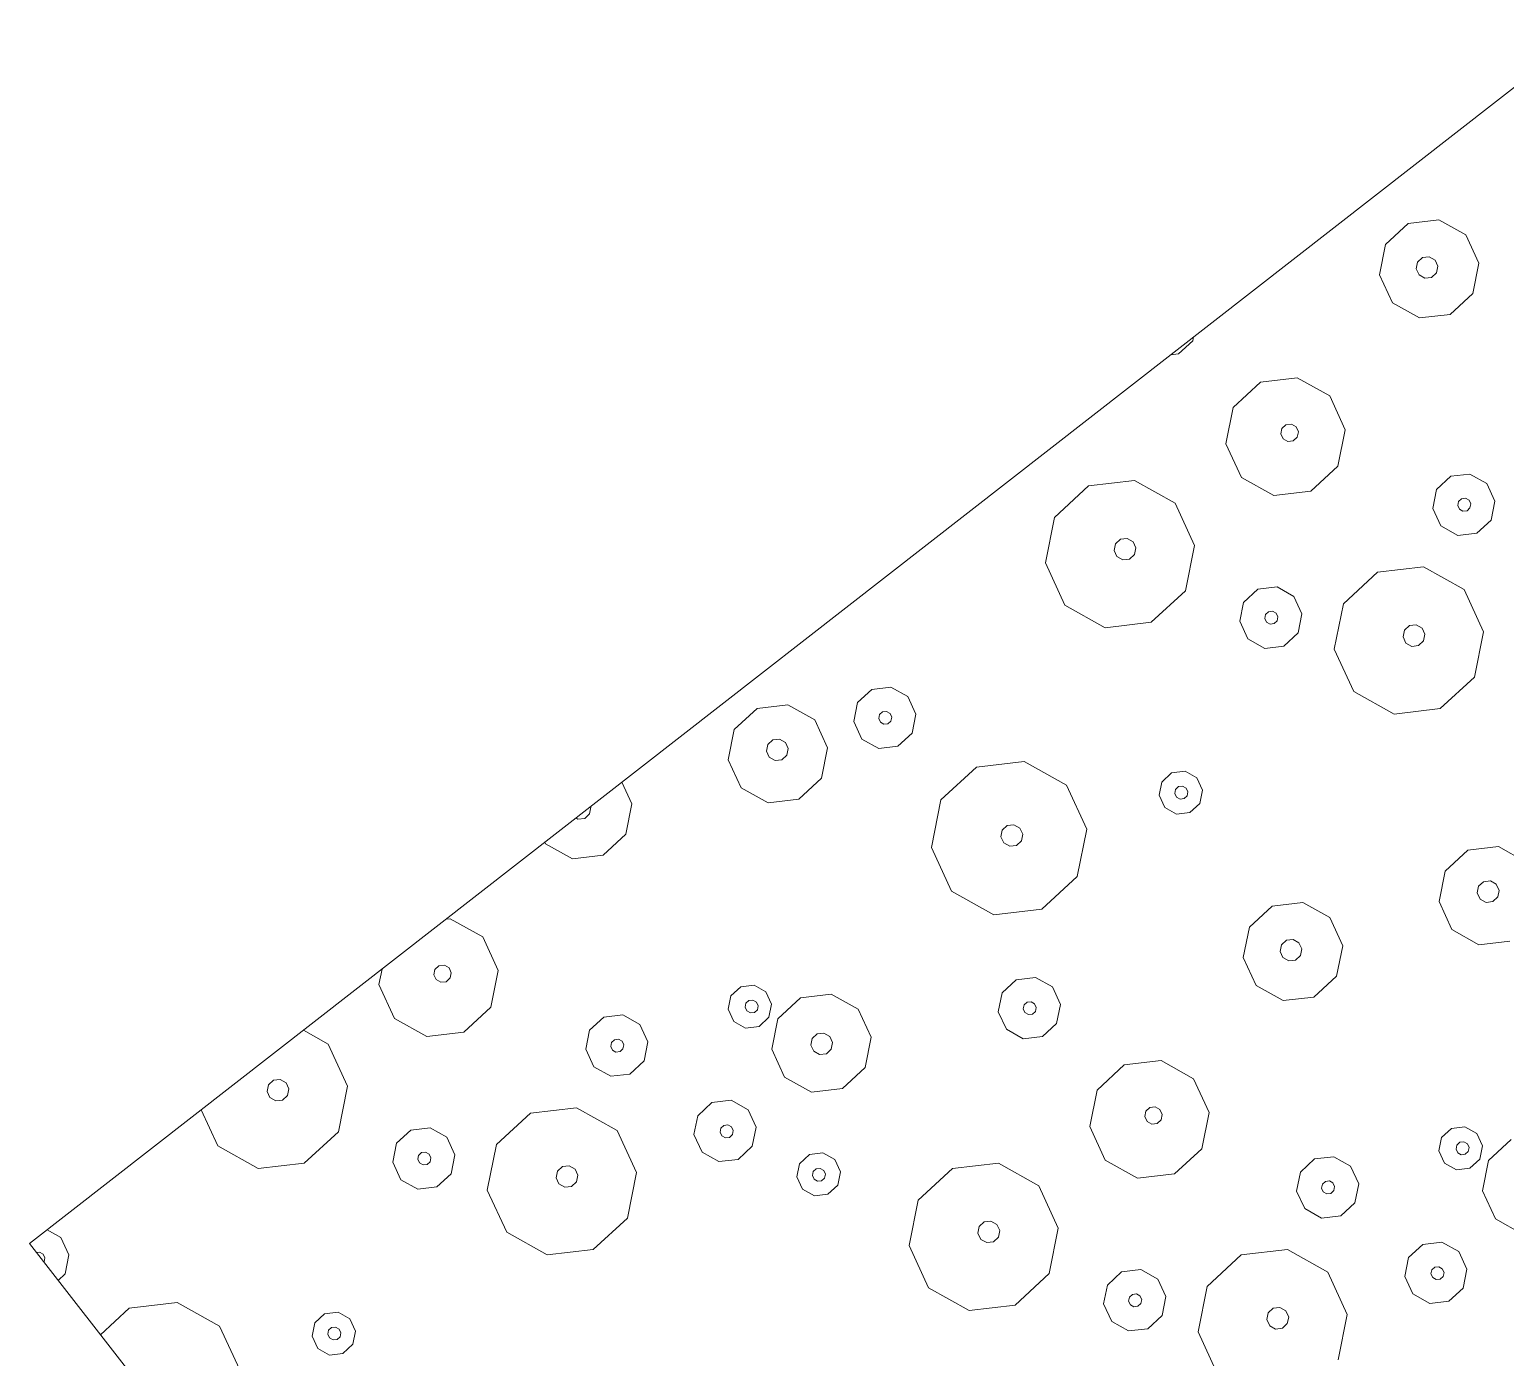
# Model space of a CAD drawing. Header units: metres. Extents: x -2858 to 512, y -1995 to 1252.
# Drawn here: x -504.186 to -500.411, y -100.906 to -97.51 of the extents above; entities that cross this region are included whole.
import ezdxf

# ---------------------------------------------------------------- set-up
doc = ezdxf.new("R2010")
doc.units = ezdxf.units.M
doc.layers.add('Calque commun', color=7, linetype='Continuous')

# ---------------------------------------------------------------- blocks, each defined once
blk = doc.blocks.new('pattern')
at = {"layer": 'Calque commun', "color": 54, "linetype": 'Continuous', "lineweight": 9}
for p, q in [((56.2426, 21.0986), (56.2598, 21.0214)), ((56.4041, 21.0527), (56.4467, 21.0778)), ((56.4467, 21.0778), (56.4959, 21.0731)), ((56.4959, 21.0731), (56.533, 21.0404)), ((56.3845, 21.0073), (56.4041, 21.0527)), ((56.533, 21.0404), (56.5437, 20.9921)), ((56.2598, 21.0214), (56.2283, 20.9488)), ((56.3952, 20.959), (56.3845, 21.0073)), ((56.4454, 21.0051), (56.4495, 21.0146)), ((56.4476, 20.995), (56.4454, 21.0051)), ((56.4554, 20.9881), (56.4476, 20.995)), ((56.4495, 21.0146), (56.4584, 21.0199)), ((56.4584, 21.0199), (56.4688, 21.0189)), ((56.4747, 20.9924), (56.4657, 20.9871)), ((56.4688, 21.0189), (56.4766, 21.012)), ((56.4788, 21.0019), (56.4747, 20.9924)), ((56.4766, 21.012), (56.4788, 21.0019)), ((56.5437, 20.9921), (56.5241, 20.9467)), ((56.4323, 20.9263), (56.3952, 20.959)), ((56.4657, 20.9871), (56.4554, 20.9881)), ((56.6945, 20.9019), (56.7967, 20.9622)), ((56.1602, 20.9086), (56.0814, 20.9161)), ((56.2283, 20.9488), (56.1602, 20.9086)), ((56.4815, 20.9216), (56.4323, 20.9263)), ((56.5241, 20.9467), (56.4815, 20.9216)), ((56.1427, 20.8718), (56.1725, 20.8894)), ((56.1725, 20.8894), (56.207, 20.8861)), ((56.207, 20.8861), (56.2329, 20.8632)), ((56.6473, 20.793), (56.6945, 20.9019)), ((56.129, 20.8401), (56.1427, 20.8718)), ((56.1365, 20.8063), (56.129, 20.8401)), ((56.1646, 20.8397), (56.1687, 20.8492)), ((56.1669, 20.8295), (56.1646, 20.8397)), ((56.1687, 20.8492), (56.1777, 20.8545)), ((56.1777, 20.8545), (56.188, 20.8535)), ((56.188, 20.8535), (56.1958, 20.8466)), ((56.1958, 20.8466), (56.1981, 20.8365)), ((56.2329, 20.8632), (56.2405, 20.8294)), ((56.1624, 20.7834), (56.1365, 20.8063)), ((56.1746, 20.8227), (56.1669, 20.8295)), ((56.185, 20.8217), (56.1746, 20.8227)), ((56.1939, 20.827), (56.185, 20.8217)), ((56.1981, 20.8365), (56.1939, 20.827)), ((56.2405, 20.8294), (56.2267, 20.7977)), ((56.7995, 20.7947), (56.8144, 20.8034)), ((56.8144, 20.8034), (56.8316, 20.8018)), ((56.8316, 20.8018), (56.8446, 20.7904)), ((56.1969, 20.7801), (56.1624, 20.7834)), ((56.2267, 20.7977), (56.1969, 20.7801)), ((56.6731, 20.6772), (56.6473, 20.793)), ((56.7926, 20.7788), (56.7995, 20.7947)), ((56.7963, 20.7619), (56.7926, 20.7788)), ((56.8483, 20.7735), (56.8415, 20.7576)), ((56.8446, 20.7904), (56.8483, 20.7735)), ((56.4261, 20.7008), (56.4686, 20.7259)), ((56.4686, 20.7259), (56.5178, 20.7213)), ((56.8093, 20.7504), (56.7963, 20.7619)), ((56.8265, 20.7488), (56.8093, 20.7504)), ((56.8415, 20.7576), (56.8265, 20.7488)), ((57.0296, 20.7566), (56.9824, 20.6477)), ((56.4064, 20.6554), (56.4261, 20.7008)), ((56.5178, 20.7213), (56.5549, 20.6885)), ((56.5549, 20.6885), (56.5657, 20.6403)), ((56.4171, 20.6072), (56.4064, 20.6554)), ((56.4686, 20.6503), (56.4727, 20.6598)), ((56.4708, 20.6402), (56.4686, 20.6503)), ((56.4727, 20.6598), (56.4817, 20.6651)), ((56.4817, 20.6651), (56.492, 20.6641)), ((56.492, 20.6641), (56.4998, 20.6573)), ((56.4998, 20.6573), (56.502, 20.6471)), ((56.7621, 20.5986), (56.6731, 20.6772)), ((56.4786, 20.6333), (56.4708, 20.6402)), ((56.489, 20.6323), (56.4786, 20.6333)), ((56.4979, 20.6376), (56.489, 20.6323)), ((56.502, 20.6471), (56.4979, 20.6376)), ((56.5657, 20.6403), (56.546, 20.5949)), ((56.9824, 20.6477), (56.8802, 20.5874)), ((55.7061, 20.5745), (55.7654, 20.5222)), ((56.4542, 20.5745), (56.4171, 20.6072)), ((56.5034, 20.5698), (56.4542, 20.5745)), ((56.546, 20.5949), (56.5034, 20.5698)), ((56.8802, 20.5874), (56.7621, 20.5986)), ((56.9704, 20.5258), (57.0129, 20.551)), ((57.0129, 20.551), (57.0622, 20.5463)), ((57.0622, 20.5463), (57.0992, 20.5136)), ((55.7654, 20.5222), (55.7826, 20.4449)), ((56.9507, 20.4805), (56.9704, 20.5258)), ((57.0992, 20.5136), (57.11, 20.4653)), ((55.545, 20.392), (55.5278, 20.4692)), ((55.6207, 20.4519), (55.6276, 20.4677)), ((55.6276, 20.4677), (55.6425, 20.4765)), ((55.6425, 20.4765), (55.6598, 20.4749)), ((55.6598, 20.4749), (55.6727, 20.4634)), ((55.6727, 20.4634), (55.6765, 20.4465)), ((56.9614, 20.4322), (56.9507, 20.4805)), ((57.0129, 20.4753), (57.017, 20.4849)), ((57.0151, 20.4652), (57.0129, 20.4753)), ((57.0229, 20.4583), (57.0151, 20.4652)), ((57.017, 20.4849), (57.026, 20.4902)), ((57.026, 20.4902), (57.0363, 20.4892)), ((57.0422, 20.4626), (57.0333, 20.4574)), ((57.0363, 20.4892), (57.0441, 20.4823)), ((57.0463, 20.4722), (57.0422, 20.4626)), ((57.0441, 20.4823), (57.0463, 20.4722)), ((57.11, 20.4653), (57.0903, 20.4199)), ((55.6245, 20.435), (55.6207, 20.4519)), ((55.6375, 20.4235), (55.6245, 20.435)), ((55.6547, 20.4219), (55.6375, 20.4235)), ((55.6696, 20.4307), (55.6547, 20.4219)), ((55.6765, 20.4465), (55.6696, 20.4307)), ((55.7826, 20.4449), (55.7511, 20.3724)), ((56.9985, 20.3995), (56.9614, 20.4322)), ((57.0333, 20.4574), (57.0229, 20.4583)), ((55.6043, 20.3396), (55.545, 20.392)), ((57.0477, 20.3948), (56.9985, 20.3995)), ((57.0903, 20.4199), (57.0477, 20.3948)), ((55.7511, 20.3724), (55.683, 20.3321)), ((55.683, 20.3321), (55.6043, 20.3396)), ((56.5454, 20.2938), (56.6272, 20.3421)), ((56.6272, 20.3421), (56.7217, 20.3331)), ((56.7217, 20.3331), (56.7928, 20.2703)), ((55.9998, 20.2642), (56.0679, 20.3044)), ((56.0679, 20.3044), (56.1467, 20.2969)), ((56.1467, 20.2969), (56.206, 20.2446)), ((56.5077, 20.2068), (56.5454, 20.2938)), ((55.9683, 20.1916), (55.9998, 20.2642)), ((56.206, 20.2446), (56.2232, 20.1674)), ((56.7928, 20.2703), (56.8135, 20.1776)), ((57.023, 20.2039), (57.1251, 20.2642)), ((57.1251, 20.2642), (57.2433, 20.253)), ((57.2433, 20.253), (57.3322, 20.1744)), ((56.0756, 20.1917), (56.0905, 20.2005)), ((56.0905, 20.2005), (56.1078, 20.1988)), ((56.1078, 20.1988), (56.1207, 20.1874)), ((56.5283, 20.1141), (56.5077, 20.2068)), ((56.6239, 20.1954), (56.6294, 20.2081)), ((56.6294, 20.2081), (56.6413, 20.2151)), ((56.6413, 20.2151), (56.6551, 20.2138)), ((56.6551, 20.2138), (56.6655, 20.2046)), ((56.6655, 20.2046), (56.6685, 20.1911)), ((56.9758, 20.095), (57.023, 20.2039)), ((55.9855, 20.1144), (55.9683, 20.1916)), ((56.0688, 20.1758), (56.0756, 20.1917)), ((56.0725, 20.1589), (56.0688, 20.1758)), ((56.0855, 20.1475), (56.0725, 20.1589)), ((56.1245, 20.1705), (56.1176, 20.1546)), ((56.1207, 20.1874), (56.1245, 20.1705)), ((56.2232, 20.1674), (56.1917, 20.0948)), ((56.6269, 20.1819), (56.6239, 20.1954)), ((56.6373, 20.1727), (56.6269, 20.1819)), ((56.6511, 20.1714), (56.6373, 20.1727)), ((56.663, 20.1784), (56.6511, 20.1714)), ((56.6685, 20.1911), (56.663, 20.1784)), ((56.8135, 20.1776), (56.7757, 20.0905)), ((57.3322, 20.1744), (57.358, 20.0586)), ((56.1027, 20.1458), (56.0855, 20.1475)), ((56.1176, 20.1546), (56.1027, 20.1458)), ((56.0448, 20.0621), (55.9855, 20.1144)), ((56.1917, 20.0948), (56.1236, 20.0546)), ((56.5995, 20.0513), (56.5283, 20.1141)), ((56.7757, 20.0905), (56.694, 20.0423)), ((57.0016, 19.9792), (56.9758, 20.095)), ((57.121, 20.0808), (57.1279, 20.0967)), ((57.1279, 20.0967), (57.1428, 20.1055)), ((57.1428, 20.1055), (57.1601, 20.1039)), ((57.1601, 20.1039), (57.173, 20.0924)), ((57.173, 20.0924), (57.1768, 20.0755)), ((55.1613, 19.9967), (55.2635, 20.057)), ((55.2635, 20.057), (55.3816, 20.0457)), ((55.3816, 20.0457), (55.4706, 19.9672)), ((56.1236, 20.0546), (56.0448, 20.0621)), ((56.694, 20.0423), (56.5995, 20.0513)), ((57.1248, 20.0639), (57.121, 20.0808)), ((57.1378, 20.0525), (57.1248, 20.0639)), ((57.155, 20.0508), (57.1378, 20.0525)), ((57.1699, 20.0596), (57.155, 20.0508)), ((57.1768, 20.0755), (57.1699, 20.0596)), ((57.358, 20.0586), (57.3108, 19.9498)), ((55.1141, 19.8878), (55.1613, 19.9967)), ((57.0905, 19.9007), (57.0016, 19.9792)), ((55.4706, 19.9672), (55.4964, 19.8514)), ((57.3108, 19.9498), (57.2086, 19.8894)), ((55.2663, 19.8895), (55.2812, 19.8983)), ((55.2812, 19.8983), (55.2984, 19.8966)), ((55.2984, 19.8966), (55.3114, 19.8852)), ((57.2086, 19.8894), (57.0905, 19.9007)), ((55.1399, 19.772), (55.1141, 19.8878)), ((55.2594, 19.8736), (55.2663, 19.8895)), ((55.2632, 19.8567), (55.2594, 19.8736)), ((55.2761, 19.8452), (55.2632, 19.8567)), ((55.3152, 19.8683), (55.3083, 19.8524)), ((55.3114, 19.8852), (55.3152, 19.8683)), ((54.8929, 19.7956), (54.9355, 19.8208)), ((54.9355, 19.8208), (54.9847, 19.8161)), ((55.2934, 19.8436), (55.2761, 19.8452)), ((55.3083, 19.8524), (55.2934, 19.8436)), ((55.4964, 19.8514), (55.4492, 19.7425)), ((56.5736, 19.7812), (56.5933, 19.8265)), ((56.5933, 19.8265), (56.6359, 19.8517)), ((56.6359, 19.8517), (56.6851, 19.847)), ((56.6851, 19.847), (56.7222, 19.8143)), ((54.8732, 19.7503), (54.8929, 19.7956)), ((54.9847, 19.8161), (55.0217, 19.7833)), ((55.0217, 19.7833), (55.0325, 19.7351)), ((56.5844, 19.7329), (56.5736, 19.7812)), ((56.6358, 19.7761), (56.64, 19.7856)), ((56.64, 19.7856), (56.6489, 19.7909)), ((56.6489, 19.7909), (56.6592, 19.7899)), ((56.6592, 19.7899), (56.667, 19.783)), ((56.667, 19.783), (56.6693, 19.7729)), ((56.7222, 19.8143), (56.7329, 19.766)), ((54.884, 19.702), (54.8732, 19.7503)), ((54.9354, 19.7451), (54.9395, 19.7547)), ((54.9377, 19.735), (54.9354, 19.7451)), ((54.9395, 19.7547), (54.9485, 19.7599)), ((54.9485, 19.7599), (54.9588, 19.7589)), ((54.9588, 19.7589), (54.9666, 19.7521)), ((54.9666, 19.7521), (54.9689, 19.7419)), ((55.2289, 19.6934), (55.1399, 19.772)), ((55.9426, 19.7317), (55.9724, 19.7493)), ((55.9724, 19.7493), (56.0068, 19.746)), ((56.0068, 19.746), (56.0328, 19.7231)), ((56.6381, 19.7659), (56.6358, 19.7761)), ((56.6459, 19.7591), (56.6381, 19.7659)), ((56.6562, 19.7581), (56.6459, 19.7591)), ((56.6652, 19.7633), (56.6562, 19.7581)), ((56.6693, 19.7729), (56.6652, 19.7633)), ((56.7329, 19.766), (56.7133, 19.7206)), ((54.9454, 19.7281), (54.9377, 19.735)), ((54.9558, 19.7271), (54.9454, 19.7281)), ((54.9647, 19.7324), (54.9558, 19.7271)), ((54.9689, 19.7419), (54.9647, 19.7324)), ((55.0325, 19.7351), (55.0128, 19.6897)), ((55.4492, 19.7425), (55.347, 19.6822)), ((55.9288, 19.7), (55.9426, 19.7317)), ((55.9666, 19.6971), (55.9707, 19.7066)), ((55.9707, 19.7066), (55.9796, 19.7119)), ((55.9796, 19.7119), (55.99, 19.7109)), ((55.99, 19.7109), (55.9978, 19.704)), ((56.0328, 19.7231), (56.0403, 19.6893)), ((56.6215, 19.7002), (56.5844, 19.7329)), ((56.7133, 19.7206), (56.6707, 19.6955)), ((57.2876, 19.693), (57.3174, 19.7106)), ((57.3174, 19.7106), (57.3519, 19.7073)), ((57.3519, 19.7073), (57.3778, 19.6844)), ((54.921, 19.6693), (54.884, 19.702)), ((54.9702, 19.6646), (54.921, 19.6693)), ((55.0128, 19.6897), (54.9702, 19.6646)), ((55.347, 19.6822), (55.2289, 19.6934)), ((55.9363, 19.6662), (55.9288, 19.7)), ((55.9688, 19.687), (55.9666, 19.6971)), ((55.9766, 19.6801), (55.9688, 19.687)), ((55.987, 19.6791), (55.9766, 19.6801)), ((55.9959, 19.6844), (55.987, 19.6791)), ((56, 19.6939), (55.9959, 19.6844)), ((55.9978, 19.704), (56, 19.6939)), ((56.0403, 19.6893), (56.0265, 19.6576)), ((56.6707, 19.6955), (56.6215, 19.7002)), ((57.2739, 19.6612), (57.2876, 19.693)), ((57.3133, 19.6585), (57.3174, 19.668)), ((57.3174, 19.668), (57.3264, 19.6733)), ((57.3264, 19.6733), (57.3367, 19.6723)), ((57.3367, 19.6723), (57.3445, 19.6654)), ((57.3778, 19.6844), (57.3854, 19.6506)), ((55.4372, 19.6206), (55.4798, 19.6458)), ((55.4798, 19.6458), (55.529, 19.6411)), ((55.529, 19.6411), (55.5661, 19.6084)), ((55.9623, 19.6433), (55.9363, 19.6662)), ((55.9967, 19.64), (55.9623, 19.6433)), ((56.0265, 19.6576), (55.9967, 19.64)), ((56.2143, 19.5774), (56.3207, 19.6402)), ((56.3207, 19.6402), (56.4438, 19.6285)), ((57.2814, 19.6274), (57.2739, 19.6612)), ((57.3156, 19.6483), (57.3133, 19.6585)), ((57.3233, 19.6415), (57.3156, 19.6483)), ((57.3337, 19.6405), (57.3233, 19.6415)), ((57.3426, 19.6458), (57.3337, 19.6405)), ((57.3468, 19.6553), (57.3426, 19.6458)), ((57.3445, 19.6654), (57.3468, 19.6553)), ((57.3854, 19.6506), (57.3716, 19.6188)), ((55.4175, 19.5753), (55.4372, 19.6206)), ((55.5661, 19.6084), (55.5768, 19.5601)), ((56.4438, 19.6285), (56.5364, 19.5467)), ((57.3073, 19.6045), (57.2814, 19.6274)), ((57.3418, 19.6012), (57.3073, 19.6045)), ((57.3716, 19.6188), (57.3418, 19.6012)), ((55.4283, 19.527), (55.4175, 19.5753)), ((55.4797, 19.5702), (55.4838, 19.5797)), ((55.482, 19.56), (55.4797, 19.5702)), ((55.4898, 19.5532), (55.482, 19.56)), ((55.4838, 19.5797), (55.4928, 19.585)), ((55.4928, 19.585), (55.5031, 19.584)), ((55.509, 19.5574), (55.5001, 19.5522)), ((55.5031, 19.584), (55.5109, 19.5771)), ((55.5132, 19.567), (55.509, 19.5574)), ((55.5109, 19.5771), (55.5132, 19.567)), ((55.5768, 19.5601), (55.5571, 19.5147)), ((56.1651, 19.464), (56.2143, 19.5774)), ((56.9789, 19.5219), (57.047, 19.5621)), ((57.047, 19.5621), (57.1258, 19.5546)), ((57.1258, 19.5546), (57.1851, 19.5023)), ((55.4653, 19.4943), (55.4283, 19.527)), ((55.5001, 19.5522), (55.4898, 19.5532)), ((56.5364, 19.5467), (56.5633, 19.426)), ((56.9474, 19.4493), (56.9789, 19.5219)), ((55.5146, 19.4896), (55.4653, 19.4943)), ((55.5571, 19.5147), (55.5146, 19.4896)), ((57.1851, 19.5023), (57.2023, 19.4251)), ((57.3466, 19.4563), (57.3892, 19.4814)), ((57.3892, 19.4814), (57.4384, 19.4767)), ((56.192, 19.3433), (56.1651, 19.464)), ((56.3263, 19.4482), (56.3332, 19.4641)), ((56.3301, 19.4313), (56.3263, 19.4482)), ((56.3332, 19.4641), (56.3481, 19.4729)), ((56.3481, 19.4729), (56.3653, 19.4713)), ((56.3653, 19.4713), (56.3783, 19.4598)), ((56.3821, 19.4429), (56.3752, 19.427)), ((56.3783, 19.4598), (56.3821, 19.4429)), ((56.9646, 19.3721), (56.9474, 19.4493)), ((57.0477, 19.4417), (57.0546, 19.4575)), ((57.0514, 19.4248), (57.0477, 19.4417)), ((57.0546, 19.4575), (57.0695, 19.4663)), ((57.0695, 19.4663), (57.0867, 19.4647)), ((57.0867, 19.4647), (57.0997, 19.4532)), ((57.0997, 19.4532), (57.1034, 19.4364)), ((57.327, 19.4109), (57.3466, 19.4563)), ((57.4384, 19.4767), (57.4755, 19.444)), ((57.4755, 19.444), (57.4862, 19.3958)), ((55.0123, 19.3887), (55.094, 19.4369)), ((55.094, 19.4369), (55.1885, 19.4279)), ((55.1885, 19.4279), (55.2597, 19.3651)), ((56.3431, 19.4199), (56.3301, 19.4313)), ((56.3603, 19.4182), (56.3431, 19.4199)), ((56.3752, 19.427), (56.3603, 19.4182)), ((56.5633, 19.426), (56.5141, 19.3126)), ((57.0644, 19.4133), (57.0514, 19.4248)), ((57.0816, 19.4117), (57.0644, 19.4133)), ((57.0965, 19.4205), (57.0816, 19.4117)), ((57.1034, 19.4364), (57.0965, 19.4205)), ((57.2023, 19.4251), (57.1708, 19.3525)), ((57.3377, 19.3627), (57.327, 19.4109)), ((57.3879, 19.4087), (57.392, 19.4183)), ((57.3901, 19.3986), (57.3879, 19.4087)), ((57.392, 19.4183), (57.4009, 19.4235)), ((57.4009, 19.4235), (57.4113, 19.4225)), ((57.4113, 19.4225), (57.419, 19.4157)), ((57.4213, 19.4055), (57.4172, 19.396)), ((57.419, 19.4157), (57.4213, 19.4055)), ((54.4666, 19.359), (54.5347, 19.3992)), ((54.5347, 19.3992), (54.6135, 19.3917)), ((54.6135, 19.3917), (54.6728, 19.3394)), ((54.9745, 19.3016), (55.0123, 19.3887)), ((57.0239, 19.3198), (56.9646, 19.3721)), ((57.3979, 19.3917), (57.3901, 19.3986)), ((57.4082, 19.3907), (57.3979, 19.3917)), ((57.4172, 19.396), (57.4082, 19.3907)), ((57.4862, 19.3958), (57.4666, 19.3504)), ((57.637, 19.3055), (57.7392, 19.3658)), ((57.7392, 19.3658), (57.8573, 19.3546)), ((54.4352, 19.2865), (54.4666, 19.359)), ((54.6728, 19.3394), (54.69, 19.2622)), ((55.2597, 19.3651), (55.2803, 19.2724)), ((55.4898, 19.2987), (55.592, 19.359)), ((55.592, 19.359), (55.7101, 19.3478)), ((55.7101, 19.3478), (55.7991, 19.2693)), ((56.2846, 19.2615), (56.192, 19.3433)), ((57.1708, 19.3525), (57.1027, 19.3123)), ((57.3748, 19.3299), (57.3377, 19.3627)), ((57.424, 19.3253), (57.3748, 19.3299)), ((57.4666, 19.3504), (57.424, 19.3253)), ((57.8573, 19.3546), (57.9463, 19.276)), ((54.5425, 19.2865), (54.5574, 19.2953)), ((54.5574, 19.2953), (54.5746, 19.2936)), ((54.5746, 19.2936), (54.5876, 19.2822)), ((54.9951, 19.2089), (54.9745, 19.3016)), ((55.0907, 19.2902), (55.0962, 19.3029)), ((55.0937, 19.2767), (55.0907, 19.2902)), ((55.0962, 19.3029), (55.1081, 19.3099)), ((55.1081, 19.3099), (55.1219, 19.3086)), ((55.1219, 19.3086), (55.1323, 19.2995)), ((55.1323, 19.2995), (55.1353, 19.2859)), ((55.4426, 19.1898), (55.4898, 19.2987)), ((56.5141, 19.3126), (56.4077, 19.2498)), ((57.1027, 19.3123), (57.0239, 19.3198)), ((57.0852, 19.2755), (57.115, 19.293)), ((57.115, 19.293), (57.1495, 19.2898)), ((57.5898, 19.1966), (57.637, 19.3055)), ((54.4524, 19.2092), (54.4352, 19.2865)), ((54.5356, 19.2706), (54.5425, 19.2865)), ((54.5393, 19.2537), (54.5356, 19.2706)), ((54.5523, 19.2423), (54.5393, 19.2537)), ((54.5913, 19.2653), (54.5844, 19.2494)), ((54.5876, 19.2822), (54.5913, 19.2653)), ((54.69, 19.2622), (54.6585, 19.1896)), ((55.1041, 19.2675), (55.0937, 19.2767)), ((55.1179, 19.2662), (55.1041, 19.2675)), ((55.1298, 19.2732), (55.1179, 19.2662)), ((55.1353, 19.2859), (55.1298, 19.2732)), ((55.2803, 19.2724), (55.2425, 19.1853)), ((55.7991, 19.2693), (55.8249, 19.1534)), ((56.4077, 19.2498), (56.2846, 19.2615)), ((57.0715, 19.2437), (57.0852, 19.2755)), ((57.1071, 19.2433), (57.1112, 19.2529)), ((57.1112, 19.2529), (57.1202, 19.2581)), ((57.1202, 19.2581), (57.1305, 19.2571)), ((57.1305, 19.2571), (57.1383, 19.2503)), ((57.1495, 19.2898), (57.1754, 19.2669)), ((57.1754, 19.2669), (57.183, 19.2331)), ((57.9463, 19.276), (57.9721, 19.1602)), ((54.5695, 19.2406), (54.5523, 19.2423)), ((54.5844, 19.2494), (54.5695, 19.2406)), ((57.079, 19.2099), (57.0715, 19.2437)), ((57.1094, 19.2332), (57.1071, 19.2433)), ((57.1171, 19.2263), (57.1094, 19.2332)), ((57.1275, 19.2253), (57.1171, 19.2263)), ((57.1364, 19.2306), (57.1275, 19.2253)), ((57.1406, 19.2401), (57.1364, 19.2306)), ((57.1383, 19.2503), (57.1406, 19.2401)), ((57.183, 19.2331), (57.1692, 19.2013)), ((54.5117, 19.1569), (54.4524, 19.2092)), ((54.6585, 19.1896), (54.5904, 19.1494)), ((55.0663, 19.1461), (54.9951, 19.2089)), ((55.2425, 19.1853), (55.1608, 19.1371)), ((55.4684, 19.074), (55.4426, 19.1898)), ((55.5879, 19.1756), (55.5948, 19.1915)), ((55.5948, 19.1915), (55.6097, 19.2003)), ((55.6097, 19.2003), (55.6269, 19.1987)), ((55.6269, 19.1987), (55.6399, 19.1872)), ((55.6399, 19.1872), (55.6436, 19.1703)), ((57.1049, 19.187), (57.079, 19.2099)), ((57.1394, 19.1837), (57.1049, 19.187)), ((57.1692, 19.2013), (57.1394, 19.1837)), ((57.6156, 19.0808), (57.5898, 19.1966)), ((57.7351, 19.1824), (57.742, 19.1983)), ((57.7388, 19.1655), (57.7351, 19.1824)), ((57.742, 19.1983), (57.7569, 19.2071)), ((57.7569, 19.2071), (57.7741, 19.2055)), ((57.7741, 19.2055), (57.7871, 19.194)), ((57.7908, 19.1771), (57.784, 19.1612)), ((57.7871, 19.194), (57.7908, 19.1771)), ((54.5904, 19.1494), (54.5117, 19.1569)), ((55.1608, 19.1371), (55.0663, 19.1461)), ((55.5916, 19.1587), (55.5879, 19.1756)), ((55.6046, 19.1473), (55.5916, 19.1587)), ((55.6218, 19.1457), (55.6046, 19.1473)), ((55.6367, 19.1544), (55.6218, 19.1457)), ((55.6436, 19.1703), (55.6367, 19.1544)), ((55.8249, 19.1534), (55.7776, 19.0446)), ((57.7518, 19.1541), (57.7388, 19.1655)), ((57.7691, 19.1524), (57.7518, 19.1541)), ((57.784, 19.1612), (57.7691, 19.1524)), ((57.9721, 19.1602), (57.9249, 19.0513)), ((57.3489, 19.0591), (57.3685, 19.1045)), ((57.3685, 19.1045), (57.4111, 19.1296)), ((57.4111, 19.1296), (57.4603, 19.1249)), ((57.4603, 19.1249), (57.4974, 19.0922)), ((55.5573, 18.9955), (55.4684, 19.074)), ((56.2867, 19.0558), (56.3292, 19.0809)), ((56.3292, 19.0809), (56.3785, 19.0762)), ((56.3785, 19.0762), (56.4155, 19.0435)), ((57.4111, 19.054), (57.4152, 19.0635)), ((57.4152, 19.0635), (57.4242, 19.0688)), ((57.4242, 19.0688), (57.4345, 19.0678)), ((57.4345, 19.0678), (57.4423, 19.0609)), ((57.4974, 19.0922), (57.5082, 19.0439)), ((57.7046, 19.0023), (57.6156, 19.0808)), ((55.7776, 19.0446), (55.6755, 18.9842)), ((56.267, 19.0104), (56.2867, 19.0558)), ((56.4155, 19.0435), (56.4263, 18.9953)), ((57.3596, 19.0108), (57.3489, 19.0591)), ((57.4133, 19.0438), (57.4111, 19.054)), ((57.4211, 19.037), (57.4133, 19.0438)), ((57.4315, 19.036), (57.4211, 19.037)), ((57.4404, 19.0412), (57.4315, 19.036)), ((57.4445, 19.0508), (57.4404, 19.0412)), ((57.4423, 19.0609), (57.4445, 19.0508)), ((57.5082, 19.0439), (57.4885, 18.9985)), ((57.9249, 19.0513), (57.8227, 18.991)), ((58.4045, 19.0088), (58.4182, 19.0405)), ((58.4182, 19.0405), (58.448, 19.0581)), ((58.448, 19.0581), (58.4825, 19.0549)), ((58.4825, 19.0549), (58.5084, 19.0319)), ((58.5084, 19.0319), (58.516, 18.9982)), ((55.6755, 18.9842), (55.5573, 18.9955)), ((56.2777, 18.9622), (56.267, 19.0104)), ((56.3292, 19.0053), (56.3333, 19.0148)), ((56.3315, 18.9952), (56.3292, 19.0053)), ((56.3392, 18.9883), (56.3315, 18.9952)), ((56.3333, 19.0148), (56.3423, 19.0201)), ((56.3496, 18.9873), (56.3392, 18.9883)), ((56.3423, 19.0201), (56.3526, 19.0191)), ((56.3585, 18.9926), (56.3496, 18.9873)), ((56.3526, 19.0191), (56.3604, 19.0123)), ((56.3626, 19.0021), (56.3585, 18.9926)), ((56.3604, 19.0123), (56.3626, 19.0021)), ((56.4263, 18.9953), (56.4066, 18.9499)), ((57.3967, 18.9781), (57.3596, 19.0108)), ((57.4885, 18.9985), (57.4459, 18.9734)), ((57.8227, 18.991), (57.7046, 19.0023)), ((58.412, 18.975), (58.4045, 19.0088)), ((58.4422, 19.0059), (58.4464, 19.0155)), ((58.4445, 18.9958), (58.4422, 19.0059)), ((58.4523, 18.9889), (58.4445, 18.9958)), ((58.4464, 19.0155), (58.4553, 19.0207)), ((58.4626, 18.9879), (58.4523, 18.9889)), ((58.4553, 19.0207), (58.4657, 19.0198)), ((58.4716, 18.9932), (58.4626, 18.9879)), ((58.4657, 19.0198), (58.4734, 19.0129)), ((58.4757, 19.0028), (58.4716, 18.9932)), ((58.4734, 19.0129), (58.4757, 19.0028)), ((58.516, 18.9982), (58.5022, 18.9664)), ((56.3148, 18.9295), (56.2777, 18.9622)), ((56.5017, 18.9454), (56.5698, 18.9857)), ((56.5698, 18.9857), (56.6486, 18.9782)), ((56.6486, 18.9782), (56.7079, 18.9258)), ((57.4459, 18.9734), (57.3967, 18.9781)), ((57.9129, 18.9295), (57.9554, 18.9546)), ((57.9554, 18.9546), (58.0047, 18.9499)), ((58.4379, 18.9521), (58.412, 18.975)), ((58.4724, 18.9488), (58.4379, 18.9521)), ((58.5022, 18.9664), (58.4724, 18.9488)), ((55.0943, 18.9415), (55.1027, 18.9465)), ((55.1027, 18.9465), (55.1519, 18.9418)), ((55.1519, 18.9418), (55.1672, 18.9283)), ((56.364, 18.9248), (56.3148, 18.9295)), ((56.4066, 18.9499), (56.364, 18.9248)), ((56.4703, 18.8729), (56.5017, 18.9454)), ((56.7079, 18.9258), (56.7251, 18.8486)), ((57.8932, 18.8841), (57.9129, 18.9295)), ((58.0047, 18.9499), (58.0417, 18.9172)), ((58.0417, 18.9172), (58.0525, 18.8689)), ((56.5701, 18.8714), (56.585, 18.8802)), ((56.585, 18.8802), (56.6023, 18.8785)), ((56.6023, 18.8785), (56.6152, 18.8671)), ((57.9039, 18.8359), (57.8932, 18.8841)), ((57.9554, 18.879), (57.9595, 18.8885)), ((57.9576, 18.8689), (57.9554, 18.879)), ((57.9595, 18.8885), (57.9685, 18.8938)), ((57.9685, 18.8938), (57.9788, 18.8928)), ((57.9788, 18.8928), (57.9866, 18.8859)), ((57.9888, 18.8758), (57.9847, 18.8663)), ((57.9866, 18.8859), (57.9888, 18.8758)), ((58.6408, 18.7728), (58.6899, 18.8862)), ((56.4874, 18.7956), (56.4703, 18.8729)), ((56.5632, 18.8555), (56.5701, 18.8714)), ((56.567, 18.8386), (56.5632, 18.8555)), ((56.58, 18.8271), (56.567, 18.8386)), ((56.619, 18.8502), (56.6121, 18.8343)), ((56.6152, 18.8671), (56.619, 18.8502)), ((56.7251, 18.8486), (56.6936, 18.776)), ((57.9654, 18.862), (57.9576, 18.8689)), ((57.9758, 18.861), (57.9654, 18.862)), ((57.9847, 18.8663), (57.9758, 18.861)), ((58.0525, 18.8689), (58.0328, 18.8236)), ((56.5972, 18.8255), (56.58, 18.8271)), ((56.6121, 18.8343), (56.5972, 18.8255)), ((57.941, 18.8031), (57.9039, 18.8359)), ((57.9902, 18.7984), (57.941, 18.8031)), ((58.0328, 18.8236), (57.9902, 18.7984)), ((56.5468, 18.7433), (56.4874, 18.7956)), ((56.6936, 18.776), (56.6255, 18.7358)), ((58.6677, 18.6521), (58.6408, 18.7728)), ((56.6255, 18.7358), (56.5468, 18.7433)), ((57.4879, 18.6975), (57.5697, 18.7458)), ((57.5697, 18.7458), (57.6642, 18.7367)), ((57.6642, 18.7367), (57.7353, 18.6739)), ((56.9423, 18.6679), (57.0104, 18.7081)), ((57.0104, 18.7081), (57.0892, 18.7006)), ((57.0892, 18.7006), (57.1485, 18.6482)), ((57.4502, 18.6104), (57.4879, 18.6975)), ((56.918, 18.6118), (56.9423, 18.6679)), ((57.1485, 18.6482), (57.1657, 18.571)), ((57.7353, 18.6739), (57.756, 18.5813)), ((57.9655, 18.6076), (58.0676, 18.6679)), ((58.0676, 18.6679), (58.1858, 18.6566)), ((58.1858, 18.6566), (58.2747, 18.5781)), ((58.7603, 18.5703), (58.6677, 18.6521)), ((57.5664, 18.599), (57.5719, 18.6117)), ((57.5719, 18.6117), (57.5838, 18.6188)), ((57.5838, 18.6188), (57.5976, 18.6175)), ((57.5976, 18.6175), (57.608, 18.6083)), ((57.0175, 18.5938), (57.0181, 18.5953)), ((57.0181, 18.5953), (57.033, 18.6041)), ((57.033, 18.6041), (57.0503, 18.6025)), ((57.0503, 18.6025), (57.0632, 18.591)), ((57.0632, 18.591), (57.0645, 18.5853)), ((57.4708, 18.5177), (57.4502, 18.6104)), ((57.5694, 18.5855), (57.5664, 18.599)), ((57.5798, 18.5764), (57.5694, 18.5855)), ((57.5936, 18.575), (57.5798, 18.5764)), ((57.6055, 18.5821), (57.5936, 18.575)), ((57.611, 18.5948), (57.6055, 18.5821)), ((57.608, 18.6083), (57.611, 18.5948)), ((57.756, 18.5813), (57.7182, 18.4942)), ((57.9183, 18.4987), (57.9655, 18.6076)), ((58.2747, 18.5781), (58.3005, 18.4623)), ((57.1657, 18.571), (57.1641, 18.5673)), ((58.8602, 18.5608), (58.7603, 18.5703)), ((57.4792, 18.5103), (57.4708, 18.5177)), ((57.934, 18.4281), (57.9183, 18.4987)), ((58.0635, 18.4845), (58.0704, 18.5004)), ((58.0704, 18.5004), (58.0853, 18.5091)), ((58.0853, 18.5091), (58.1026, 18.5075)), ((58.1026, 18.5075), (58.1155, 18.4961)), ((57.7182, 18.4942), (57.6831, 18.4734)), ((58.0673, 18.4676), (58.0635, 18.4845)), ((58.0803, 18.4561), (58.0673, 18.4676)), ((58.1124, 18.4633), (58.0975, 18.4545)), ((58.1193, 18.4792), (58.1124, 18.4633)), ((58.1155, 18.4961), (58.1193, 18.4792)), ((58.3005, 18.4623), (58.2601, 18.3691)), ((58.0975, 18.4545), (58.0803, 18.4561)), ((58.7623, 18.3646), (58.8049, 18.3898)), ((58.8049, 18.3898), (58.8289, 18.3875)), ((58.7427, 18.3193), (58.7623, 18.3646)), ((58.7514, 18.2803), (58.7427, 18.3193)), ((58.8049, 18.3141), (58.809, 18.3237)), ((58.8071, 18.304), (58.8049, 18.3141)), ((58.809, 18.3237), (58.8179, 18.329)), ((58.8179, 18.329), (58.8183, 18.3289)), ((58.8129, 18.2989), (58.8071, 18.304))]:
    blk.add_line(p, q, dxfattribs=at)
at = {"layer": 'Calque commun', "color": 7, "linetype": 'Continuous', "lineweight": 9}
mesh = blk.add_polyface(dxfattribs=at)
corners = [(70.8497, 113.5412), (53.8349, 19.1692), (74.7282, 106.3237), (76.0435, 113.5984), (74.769, 106.1763), (58.8077, 18.2701), (114.1703, 105.207), (114.1703, 98.5387)]
mesh.append_faces([[corners[k] for k in face] for face in [(3, 4, 6)]], dxfattribs={"vtx0": -1, "vtx1": -1, "color": 7})
mesh.append_faces([[corners[k] for k in face] for face in [(3, 2, 4)]], dxfattribs={"vtx0": -1, "vtx2": -1, "color": 7})
mesh.append_faces([[corners[k] for k in face] for face in [(5, 2, 1)]], dxfattribs={"vtx1": -1, "color": 7})
mesh.append_faces([[corners[k] for k in face] for face in [(0, 1, 2), (3, 0, 2)]], dxfattribs={"vtx1": -1, "vtx2": -1, "color": 7})
mesh.append_faces([[corners[k] for k in face] for face in [(4, 7, 6)]], dxfattribs={"vtx2": -1, "color": 7})

msp = doc.modelspace()

# ---------------------------------------------------------------- block references
at = {"layer": 'Calque commun', "color": 0, "linetype": 'ByBlock', "lineweight": -2, "rotation": 228.1617603435354}
msp.add_blockref('pattern', (-478.5712, -44.6144), dxfattribs=at)

doc.saveas('drawing.dxf')
